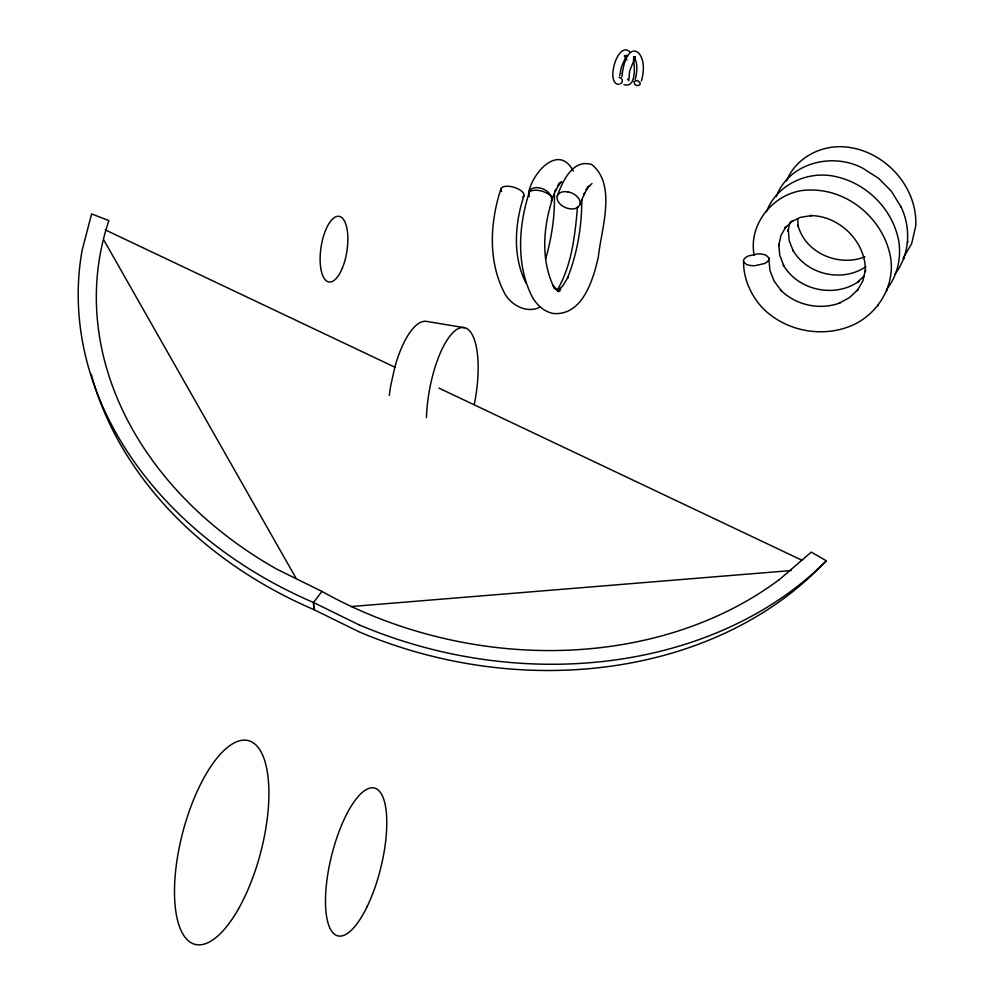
<?xml version="1.0" encoding="UTF-8"?>
<svg xmlns="http://www.w3.org/2000/svg" width="994" height="994" viewBox="0 0 994 994"><rect width="100%" height="100%" fill="white"/><g stroke="black" fill="none" stroke-linecap="round" stroke-linejoin="round"><path stroke-width="1.49" d="M778.712 245.22L778.662 245.853L780.961 235.503L785.347 227.701M577.502 206.963C574.992 235.243 571.91 265.323 557.187 290.198M619.635 75.979L621.486 66.846L626.58 55.13L624.841 56.509L625.512 56.434L624.294 56.111M621.921 76.762L622.393 73.146M622.319 73.519C627.574 34.852 650.151 52.023 641.341 81.036M789.944 222.494L787.981 231.267L788.279 229.751L789.224 240.647L793.262 251.097L792.802 250.028C806.855 274.729 842.44 282.83 865.799 266.69M786.08 226.408L785.049 227.974L792.591 220.954L790.963 221.898L800.592 217.313L811.576 215.574L810.098 215.586C839.545 215.536 866.333 242.027 865.389 271.685L865.352 270.169L862.854 280.967L857.238 290.72L858.008 289.453L849.609 297.517L839.06 303.257L839.992 302.934C819.789 310.439 795.908 305.332 780.65 290.074L781.284 290.745L774.152 281.19L769.928 270.443L768.772 257.781L766.063 255.284A12.487 5.579 -5.7 0 0 757.503 253.942L748.221 256.017A13.22 5.902 -5.7 0 0 743.574 260.304C743.164 278.022 750.433 294.796 762.336 307.718L762.945 308.401C784.912 330.244 819.131 337.612 848.193 326.964L849.112 326.616C877.59 315.943 896.812 284.52 889.953 254.315C882.038 218.394 848.242 189.866 811.154 190.028C777.432 188.897 747.587 221.873 754.185 255.309M894.998 273.934C909.672 254.924 911.287 228.719 901.223 207.224L900.837 206.59M903.608 259.223L903.956 257.769M907.584 242.698L907.92 241.306M545.743 258.701C551.595 237.703 555.112 215.86 554.341 194.016M635.079 79.669C637.216 72.115 637.912 63.206 634.184 57.416L633.501 56.993L634.644 58.012L633.712 57.404L635.365 56.633L629.537 71.344L628.854 80.638L627.525 79.06M552.167 199.881C543.159 227.899 540.748 260.266 553.969 287.341L552.875 285.154L558.491 291.664L556.553 289.751M523.888 195.893C514.743 223.762 512.419 256.154 525.925 283.004M529.193 192.625C518.495 225.973 515.998 264.603 532.076 296.634C536.71 304.86 543.954 311.855 553.583 313.532C582.795 315.583 593.194 279.476 598.338 257.024C600.91 230.273 617.212 184.959 591.765 164.557C572.445 158.506 562.467 181.877 557.187 196.228M500.988 188.661C489.831 222.606 487.756 262.242 505.225 294.448C512.345 305.941 527.466 313.731 540.413 306.972M579.974 204.429L584.621 193.109L583.553 195.209L587.901 187.642M551.446 200.39L556.193 189.146L555.149 191.233L559.61 183.716L557.696 185.679L561.772 181.728L559.2 183.194M528.771 192.24C532.275 173.043 558.715 142.912 573.289 171.117M766.523 211.61C776.823 184.151 808.818 169.862 836.699 176.82L837.756 177.069C867.315 184.387 891.63 208.728 898.228 238.548L898.539 239.678C901.546 256.75 897.93 274.754 887.244 288.608M776.264 196.638C788.888 162.594 832.525 152.045 862.891 168.284L878.659 178.361L891.419 191.32L901.223 207.224M786.589 180.883C794.815 160.146 816.111 147.51 837.93 146.69C879.777 145.795 917.872 183.84 915.735 225.911L911.66 243.679L903.111 258.291M877.739 305.99L878.497 304.698M886.399 291.192L887.22 289.813M779.333 579.651L811.278 552.092L826.349 560.815L818.907 568.282A390.108 311.346 13.1 0 1 359.082 631.824L313.918 609.62L313.495 602.476L321.969 591.442A377.583 300.598 13.1 0 0 779.271 579.601M585.963 189.605L592.014 183.492M864.159 275.91L857.959 281.874L859.015 281.252C835.035 298.411 797.921 290.596 783.247 264.926L783.881 265.92L779.756 255.346L778.774 244.288M558.442 289.838L562.703 286.011L568.369 276.73L567.388 278.357C577.365 253.383 581.9 226.234 581.776 199.372M587.317 187.096L589.902 185.617M620.169 83.782C623.735 82.937 622.666 77.296 619.138 77.433M864.879 256.825C838.886 267.274 804.904 253.085 797.946 225.017L798.294 226.309L797.648 218.605M557.1 289.962L560.852 288.993M618.964 84.328C604.961 84.353 617.659 39.847 629.997 52.023M350.932 606.564L791.112 570.556M464.596 327.722L427.122 321.497A68.275 24.229 -80 0 0 394.829 367.146L390.878 384.864A68.275 24.229 -80 0 0 389.337 395.426M557.385 290.323L560.131 290.844L554.13 288.508M105.215 229.85L395.463 367.482M438.926 388.095L802.083 560.305M321.969 591.442L276.754 569.127A376.577 299.045 12.1 0 1 108.893 220.606L91.61 213.934L82.129 250.264A395.04 313.483 12.1 0 0 313.483 602.488L359.207 624.928M623.983 84.614C636.346 88.441 634.793 66.461 633.439 59.218M624.791 56.074L626.891 59.963M743.661 261.807L746.332 264.317A12.487 5.579 -5.7 0 0 754.906 265.696L764.274 263.596A13.22 5.902 -5.7 0 0 768.884 259.285L768.772 257.781M103.836 240.039L296.237 578.57M313.495 602.476L313.918 609.62A389.076 309.755 12.1 0 1 91.187 374.03M551.198 200.987A12.04 5.218 16.3 0 0 545.694 192.525L542.786 191.407A12.114 5.256 16.3 0 0 534.014 190.264L531.753 190.686A12.04 5.218 16.3 0 0 529.081 194.004M522.956 196.998A11.99 5.181 16.6 0 0 517.315 188.537L514.407 187.431A12.065 5.206 16.6 0 0 505.71 186.3L503.486 186.723A11.99 5.181 16.6 0 0 501.61 191.556M529.305 196.601A12.04 7.877 23.2 0 1 536.226 187.617L539.195 187.854A12.114 7.927 23.2 0 1 547.607 191.718L549.632 193.793A12.04 7.877 23.2 0 1 551.571 198.278M426.438 417.629A68.636 23.359 -80 0 1 460.346 327.834A68.636 23.359 -80 0 1 474.237 404.57M826.362 560.815A396.084 315.098 13.1 0 1 359.232 624.891M634.184 81.57L634.657 84.204A3.119 2.348 23.2 0 0 637.552 85.583L639.043 85.26A3.454 2.597 23.2 0 0 640.186 83.024L637.44 80.415L634.184 81.57M567.76 191.842L564.791 191.618A12.09 7.94 22.6 0 0 558.019 201.335A12.09 7.94 22.6 0 0 574.159 208.777A12.09 7.94 22.6 0 0 578.222 197.806L576.209 195.731A12.164 7.989 22.6 0 0 567.76 191.842M238.498 908.839A105.302 40.232 -75.3 0 0 251.594 741.847A105.302 40.232 -75.3 0 0 175.093 876.845A105.302 40.232 -75.3 0 0 238.498 908.839M342.408 267.958A33.212 13.084 -81.3 0 0 339.339 216.381A33.212 13.084 -81.3 0 0 320.23 263.137A33.212 13.084 -81.3 0 0 342.408 267.958M367.121 906.64A76.128 25.335 -76.1 0 0 375.446 788.366A76.128 25.335 -76.1 0 0 325.858 890.835A76.128 25.335 -76.1 0 0 367.121 906.64"/></g></svg>
